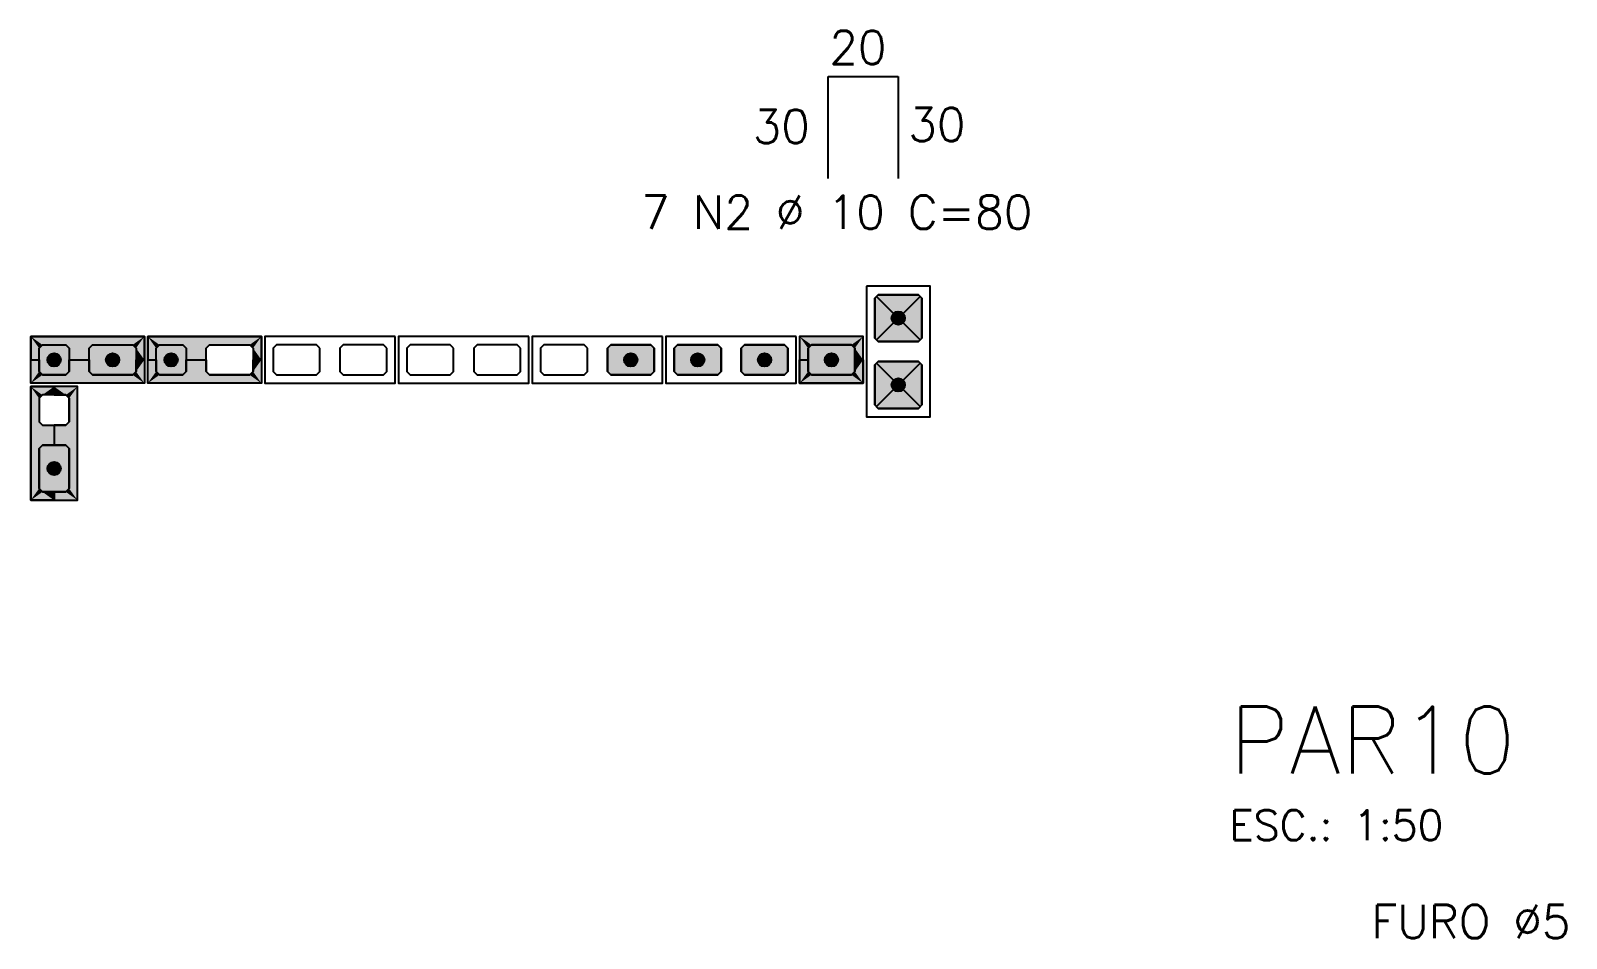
# Model space of a CAD drawing. Extents: x -1.9 to 86, y -1.6 to 60.9.
# Drawn here: x 18.75 to 27.93, y 19.18 to 24.61 of the extents above; entities that cross this region are included whole.
import ezdxf

# ---------------------------------------------------------------- set-up
doc = ezdxf.new("R2010")
doc.units = 0
doc.header["$MEASUREMENT"] = 0
doc.linetypes.add('ESTILO_TQS_0001', pattern=[0.45, 0.3, -0.15])
for name, color, linetype in [('PENA_01', 1, 'CONTINUOUS'), ('PENA_02', 2, 'CONTINUOUS'), ('PENA_03', 3, 'CONTINUOUS'), ('PENA_05', 5, 'CONTINUOUS'), ('PENA_06', 6, 'CONTINUOUS'), ('PENA_11', 252, 'CONTINUOUS'), ('PENA_21', 100, 'CONTINUOUS'), ('PENA_23', 50, 'CONTINUOUS')]:
    doc.layers.add(name, color=color, linetype=linetype)
doc.styles.get("Standard").update_dxf_attribs({"font": 'ROMANS.SHX'})

msp = doc.modelspace()

# ---------------------------------------------------------------- linework, layer by layer
at = {"layer": 'PENA_01', "linetype": 'Continuous'}
for p, q in [((24.0685, 23.017211), (23.8085, 22.757211)), ((24.0685, 22.757211), (23.8085, 23.017211)), ((24.0685, 22.357211), (23.8085, 22.617211)), ((24.0685, 22.617211), (23.8085, 22.357211))]:
    msp.add_line(p, q, dxfattribs=at)
for points in [[(18.8185, 22.727211), (18.9585, 22.727211), (18.9785, 22.707211), (18.9785, 22.567211), (18.9585, 22.547211), (18.8185, 22.547211), (18.7985, 22.567211), (18.7985, 22.707211), (18.8185, 22.727211)], [(19.1185, 22.727211), (19.3585, 22.727211), (19.3785, 22.707211), (19.3785, 22.567211), (19.3585, 22.547211), (19.1185, 22.547211), (19.0985, 22.567211), (19.0985, 22.707211), (19.1185, 22.727211)], [(19.5185, 22.727211), (19.6585, 22.727211), (19.6785, 22.707211), (19.6785, 22.567211), (19.6585, 22.547211), (19.5185, 22.547211), (19.4985, 22.567211), (19.4985, 22.707211), (19.5185, 22.727211)], [(19.8185, 22.727211), (20.0585, 22.727211), (20.0785, 22.707211), (20.0785, 22.567211), (20.0585, 22.547211), (19.8185, 22.547211), (19.7985, 22.567211), (19.7985, 22.707211), (19.8185, 22.727211)], [(20.4785, 22.707211), (20.4585, 22.727211), (20.2185, 22.727211), (20.1985, 22.707211), (20.1985, 22.567211), (20.2185, 22.547211), (20.4585, 22.547211), (20.4785, 22.567211), (20.4785, 22.707211)], [(20.8785, 22.707211), (20.8585, 22.727211), (20.6185, 22.727211), (20.5985, 22.707211), (20.5985, 22.567211), (20.6185, 22.547211), (20.8585, 22.547211), (20.8785, 22.567211), (20.8785, 22.707211)], [(21.2785, 22.707211), (21.2585, 22.727211), (21.0185, 22.727211), (20.9985, 22.707211), (20.9985, 22.567211), (21.0185, 22.547211), (21.2585, 22.547211), (21.2785, 22.567211), (21.2785, 22.707211)], [(21.6785, 22.707211), (21.6585, 22.727211), (21.4185, 22.727211), (21.3985, 22.707211), (21.3985, 22.567211), (21.4185, 22.547211), (21.6585, 22.547211), (21.6785, 22.567211), (21.6785, 22.707211)], [(22.0785, 22.707211), (22.0585, 22.727211), (21.8185, 22.727211), (21.7985, 22.707211), (21.7985, 22.567211), (21.8185, 22.547211), (22.0585, 22.547211), (22.0785, 22.567211), (22.0785, 22.707211)], [(22.4785, 22.707211), (22.4585, 22.727211), (22.2185, 22.727211), (22.1985, 22.707211), (22.1985, 22.567211), (22.2185, 22.547211), (22.4585, 22.547211), (22.4785, 22.567211), (22.4785, 22.707211)], [(22.8785, 22.707211), (22.8585, 22.727211), (22.6185, 22.727211), (22.5985, 22.707211), (22.5985, 22.567211), (22.6185, 22.547211), (22.8585, 22.547211), (22.8785, 22.567211), (22.8785, 22.707211)], [(23.2785, 22.707211), (23.2585, 22.727211), (23.0185, 22.727211), (22.9985, 22.707211), (22.9985, 22.567211), (23.0185, 22.547211), (23.2585, 22.547211), (23.2785, 22.567211), (23.2785, 22.707211)], [(23.4185, 22.547211), (23.6585, 22.547211), (23.6785, 22.567211), (23.6785, 22.707211), (23.6585, 22.727211), (23.4185, 22.727211), (23.3985, 22.707211), (23.3985, 22.567211), (23.4185, 22.547211)], [(18.7985, 22.407211), (18.7985, 22.267211), (18.8185, 22.247211), (18.9585, 22.247211), (18.9785, 22.267211), (18.9785, 22.407211), (18.9585, 22.427211), (18.8185, 22.427211), (18.7985, 22.407211)], [(18.7985, 22.107211), (18.7985, 21.867211), (18.8185, 21.847211), (18.9585, 21.847211), (18.9785, 21.867211), (18.9785, 22.107211), (18.9585, 22.127211), (18.8185, 22.127211), (18.7985, 22.107211)]]:
    msp.add_lwpolyline(points, dxfattribs=at)
at = {"layer": 'PENA_02', "linetype": 'Continuous'}
for points in [[(23.7485, 23.077211), (23.7485, 22.297211), (24.1285, 22.297211), (24.1285, 23.077211), (23.7485, 23.077211)], [(18.7485, 22.777211), (19.4285, 22.777211), (19.4285, 22.497211), (18.7485, 22.497211), (18.7485, 22.777211)], [(19.4485, 22.777211), (20.1285, 22.777211), (20.1285, 22.497211), (19.4485, 22.497211), (19.4485, 22.777211)], [(20.9285, 22.777211), (20.1485, 22.777211), (20.1485, 22.497211), (20.9285, 22.497211), (20.9285, 22.777211)], [(21.7285, 22.777211), (20.9485, 22.777211), (20.9485, 22.497211), (21.7285, 22.497211), (21.7285, 22.777211)], [(22.5285, 22.777211), (21.7485, 22.777211), (21.7485, 22.497211), (22.5285, 22.497211), (22.5285, 22.777211)], [(23.3285, 22.777211), (22.5485, 22.777211), (22.5485, 22.497211), (23.3285, 22.497211), (23.3285, 22.777211)], [(23.3485, 22.497211), (23.7285, 22.497211), (23.7285, 22.777211), (23.3485, 22.777211), (23.3485, 22.497211)], [(18.7485, 22.477211), (18.7485, 21.797211), (19.0285, 21.797211), (19.0285, 22.477211), (18.7485, 22.477211)]]:
    msp.add_lwpolyline(points, dxfattribs=at)
at = {"layer": 'PENA_02', "linetype": 'ESTILO_TQS_0001'}
for points in [[(23.8185, 23.027211), (23.7985, 23.007211), (23.7985, 22.767211), (23.8185, 22.747211), (24.0585, 22.747211), (24.0785, 22.767211), (24.0785, 23.007211), (24.0585, 23.027211), (23.8185, 23.027211)], [(23.8185, 22.627211), (23.7985, 22.607211), (23.7985, 22.367211), (23.8185, 22.347211), (24.0585, 22.347211), (24.0785, 22.367211), (24.0785, 22.607211), (24.0585, 22.627211), (23.8185, 22.627211)]]:
    msp.add_lwpolyline(points, dxfattribs=at)
at = {"layer": 'PENA_03', "linetype": 'Continuous'}
for points in [[(24.0585, 23.027211), (24.0785, 23.007211), (24.0785, 22.767211), (24.0585, 22.747211), (23.8185, 22.747211), (23.7985, 22.767211), (23.7985, 23.007211), (23.8185, 23.027211), (24.0585, 23.027211)], [(18.9585, 22.727211), (18.9785, 22.707211), (18.9785, 22.567211), (18.9585, 22.547211), (18.8185, 22.547211), (18.7985, 22.567211), (18.7985, 22.707211), (18.8185, 22.727211), (18.9585, 22.727211)], [(19.3785, 22.567211), (19.3585, 22.547211), (19.1185, 22.547211), (19.0985, 22.567211), (19.0985, 22.707211), (19.1185, 22.727211), (19.3585, 22.727211), (19.3785, 22.707211), (19.3785, 22.567211)], [(19.6585, 22.727211), (19.6785, 22.707211), (19.6785, 22.567211), (19.6585, 22.547211), (19.5185, 22.547211), (19.4985, 22.567211), (19.4985, 22.707211), (19.5185, 22.727211), (19.6585, 22.727211)], [(22.4785, 22.567211), (22.4585, 22.547211), (22.2185, 22.547211), (22.1985, 22.567211), (22.1985, 22.707211), (22.2185, 22.727211), (22.4585, 22.727211), (22.4785, 22.707211), (22.4785, 22.567211)], [(22.8785, 22.567211), (22.8585, 22.547211), (22.6185, 22.547211), (22.5985, 22.567211), (22.5985, 22.707211), (22.6185, 22.727211), (22.8585, 22.727211), (22.8785, 22.707211), (22.8785, 22.567211)], [(23.2785, 22.567211), (23.2585, 22.547211), (23.0185, 22.547211), (22.9985, 22.567211), (22.9985, 22.707211), (23.0185, 22.727211), (23.2585, 22.727211), (23.2785, 22.707211), (23.2785, 22.567211)], [(23.6785, 22.567211), (23.6585, 22.547211), (23.4185, 22.547211), (23.3985, 22.567211), (23.3985, 22.707211), (23.4185, 22.727211), (23.6585, 22.727211), (23.6785, 22.707211), (23.6785, 22.567211)], [(24.0585, 22.627211), (24.0785, 22.607211), (24.0785, 22.367211), (24.0585, 22.347211), (23.8185, 22.347211), (23.7985, 22.367211), (23.7985, 22.607211), (23.8185, 22.627211), (24.0585, 22.627211)], [(18.9585, 22.127211), (18.9785, 22.107211), (18.9785, 21.867211), (18.9585, 21.847211), (18.8185, 21.847211), (18.7985, 21.867211), (18.7985, 22.107211), (18.8185, 22.127211), (18.9585, 22.127211)]]:
    msp.add_lwpolyline(points, dxfattribs=at)
for centre in [(23.9385, 22.887211), (18.8885, 22.637211), (19.2385, 22.637211), (19.5885, 22.637211), (22.3385, 22.637211), (22.7385, 22.637211), (23.1385, 22.637211), (23.5385, 22.637211), (23.9385, 22.487211), (18.8885, 21.987211)]:
    msp.add_circle(centre, 0.04, dxfattribs=at)
for points in [[(23.9785, 22.887211), (23.9185, 22.921852), (23.900913, 22.900892)], [(23.9785, 22.887211), (23.900913, 22.900892), (23.900913, 22.873531)], [(23.9785, 22.887211), (23.900913, 22.873531), (23.9185, 22.85257)], [(23.9785, 22.887211), (23.945446, 22.926604), (23.9185, 22.921852)], [(23.9785, 22.887211), (23.9185, 22.85257), (23.945446, 22.847819)], [(23.9785, 22.887211), (23.969142, 22.912923), (23.945446, 22.926604)], [(23.9785, 22.887211), (23.945446, 22.847819), (23.969142, 22.8615)], [(23.9785, 22.887211), (23.969142, 22.8615), (23.9785, 22.887211)], [(18.9285, 22.637211), (18.8685, 22.671852), (18.850913, 22.650892)], [(18.9285, 22.637211), (18.850913, 22.650892), (18.850913, 22.623531)], [(18.9285, 22.637211), (18.850913, 22.623531), (18.8685, 22.60257)], [(18.9285, 22.637211), (18.895446, 22.676604), (18.8685, 22.671852)], [(18.9285, 22.637211), (18.8685, 22.60257), (18.895446, 22.597819)], [(18.9285, 22.637211), (18.919142, 22.662923), (18.895446, 22.676604)], [(18.9285, 22.637211), (18.895446, 22.597819), (18.919142, 22.6115)], [(18.9285, 22.637211), (18.919142, 22.6115), (18.9285, 22.637211)], [(19.2785, 22.637211), (19.2185, 22.671852), (19.200913, 22.650892)], [(19.2785, 22.637211), (19.200913, 22.650892), (19.200913, 22.623531)], [(19.2785, 22.637211), (19.200913, 22.623531), (19.2185, 22.60257)], [(19.2785, 22.637211), (19.245446, 22.676604), (19.2185, 22.671852)], [(19.2785, 22.637211), (19.2185, 22.60257), (19.245446, 22.597819)], [(19.2785, 22.637211), (19.269142, 22.662923), (19.245446, 22.676604)], [(19.2785, 22.637211), (19.245446, 22.597819), (19.269142, 22.6115)], [(19.2785, 22.637211), (19.269142, 22.6115), (19.2785, 22.637211)], [(19.6285, 22.637211), (19.5685, 22.671852), (19.550913, 22.650892)], [(19.6285, 22.637211), (19.550913, 22.650892), (19.550913, 22.623531)], [(19.6285, 22.637211), (19.550913, 22.623531), (19.5685, 22.60257)], [(19.6285, 22.637211), (19.595446, 22.676604), (19.5685, 22.671852)], [(19.6285, 22.637211), (19.5685, 22.60257), (19.595446, 22.597819)], [(19.6285, 22.637211), (19.619142, 22.662923), (19.595446, 22.676604)], [(19.6285, 22.637211), (19.595446, 22.597819), (19.619142, 22.6115)], [(19.6285, 22.637211), (19.619142, 22.6115), (19.6285, 22.637211)], [(22.3785, 22.637211), (22.3185, 22.671852), (22.300913, 22.650892)], [(22.3785, 22.637211), (22.300913, 22.650892), (22.300913, 22.623531)], [(22.3785, 22.637211), (22.300913, 22.623531), (22.3185, 22.60257)], [(22.3785, 22.637211), (22.345446, 22.676604), (22.3185, 22.671852)], [(22.3785, 22.637211), (22.3185, 22.60257), (22.345446, 22.597819)], [(22.3785, 22.637211), (22.369142, 22.662923), (22.345446, 22.676604)], [(22.3785, 22.637211), (22.345446, 22.597819), (22.369142, 22.6115)], [(22.3785, 22.637211), (22.369142, 22.6115), (22.3785, 22.637211)], [(22.7785, 22.637211), (22.7185, 22.671852), (22.700913, 22.650892)], [(22.7785, 22.637211), (22.700913, 22.650892), (22.700913, 22.623531)], [(22.7785, 22.637211), (22.700913, 22.623531), (22.7185, 22.60257)], [(22.7785, 22.637211), (22.745446, 22.676604), (22.7185, 22.671852)], [(22.7785, 22.637211), (22.7185, 22.60257), (22.745446, 22.597819)], [(22.7785, 22.637211), (22.769142, 22.662923), (22.745446, 22.676604)], [(22.7785, 22.637211), (22.745446, 22.597819), (22.769142, 22.6115)], [(22.7785, 22.637211), (22.769142, 22.6115), (22.7785, 22.637211)], [(23.1785, 22.637211), (23.1185, 22.671852), (23.100913, 22.650892)], [(23.1785, 22.637211), (23.100913, 22.650892), (23.100913, 22.623531)], [(23.1785, 22.637211), (23.100913, 22.623531), (23.1185, 22.60257)], [(23.1785, 22.637211), (23.145446, 22.676604), (23.1185, 22.671852)], [(23.1785, 22.637211), (23.1185, 22.60257), (23.145446, 22.597819)], [(23.1785, 22.637211), (23.169142, 22.662923), (23.145446, 22.676604)], [(23.1785, 22.637211), (23.145446, 22.597819), (23.169142, 22.6115)], [(23.1785, 22.637211), (23.169142, 22.6115), (23.1785, 22.637211)], [(23.5785, 22.637211), (23.5185, 22.671852), (23.500913, 22.650892)], [(23.5785, 22.637211), (23.500913, 22.650892), (23.500913, 22.623531)], [(23.5785, 22.637211), (23.500913, 22.623531), (23.5185, 22.60257)], [(23.5785, 22.637211), (23.545446, 22.676604), (23.5185, 22.671852)], [(23.5785, 22.637211), (23.5185, 22.60257), (23.545446, 22.597819)], [(23.5785, 22.637211), (23.569142, 22.662923), (23.545446, 22.676604)], [(23.5785, 22.637211), (23.545446, 22.597819), (23.569142, 22.6115)], [(23.5785, 22.637211), (23.569142, 22.6115), (23.5785, 22.637211)], [(23.9785, 22.487211), (23.9185, 22.521852), (23.900913, 22.500892)], [(23.9785, 22.487211), (23.945446, 22.526604), (23.9185, 22.521852)], [(23.9785, 22.487211), (23.969142, 22.512923), (23.945446, 22.526604)], [(23.9785, 22.487211), (23.900913, 22.500892), (23.900913, 22.473531)], [(23.9785, 22.487211), (23.900913, 22.473531), (23.9185, 22.45257)], [(23.9785, 22.487211), (23.9185, 22.45257), (23.945446, 22.447819)], [(23.9785, 22.487211), (23.945446, 22.447819), (23.969142, 22.4615)], [(23.9785, 22.487211), (23.969142, 22.4615), (23.9785, 22.487211)], [(18.9285, 21.987211), (18.8685, 22.021852), (18.850913, 22.000892)], [(18.9285, 21.987211), (18.850913, 22.000892), (18.850913, 21.973531)], [(18.9285, 21.987211), (18.850913, 21.973531), (18.8685, 21.95257)], [(18.9285, 21.987211), (18.895446, 22.026604), (18.8685, 22.021852)], [(18.9285, 21.987211), (18.8685, 21.95257), (18.895446, 21.947819)], [(18.9285, 21.987211), (18.919142, 22.012923), (18.895446, 22.026604)], [(18.9285, 21.987211), (18.895446, 21.947819), (18.919142, 21.9615)], [(18.9285, 21.987211), (18.919142, 21.9615), (18.9285, 21.987211)]]:
    msp.add_solid(points, dxfattribs=at)
at = {"layer": 'PENA_05', "linetype": 'Continuous'}
for p, q in [((23.5185, 23.722635), (23.5185, 24.332635)), ((23.5185, 24.332635), (23.9385, 24.332635)), ((23.9385, 24.332635), (23.9385, 23.722635))]:
    msp.add_line(p, q, dxfattribs=at)
at = {"layer": 'PENA_11', "linetype": 'Continuous'}
for points in [[(24.0585, 23.027211), (23.8185, 22.747211), (23.7985, 22.767211)], [(24.0585, 23.027211), (23.7985, 22.767211), (23.7985, 23.007211)], [(24.0585, 23.027211), (23.7985, 23.007211), (23.8185, 23.027211)], [(24.0585, 23.027211), (24.0585, 22.747211), (23.8185, 22.747211)], [(24.0585, 23.027211), (23.8185, 23.027211), (24.0585, 23.027211)], [(24.0585, 23.027211), (24.0785, 23.007211), (24.0785, 22.767211)], [(24.0585, 23.027211), (24.0785, 22.767211), (24.0585, 22.747211)], [(18.9585, 22.727211), (18.8185, 22.547211), (18.7985, 22.567211)], [(18.9585, 22.727211), (18.7985, 22.567211), (18.7985, 22.707211)], [(18.9585, 22.727211), (18.7985, 22.707211), (18.8185, 22.727211)], [(18.9585, 22.727211), (18.9585, 22.547211), (18.8185, 22.547211)], [(18.9585, 22.727211), (18.8185, 22.727211), (18.9585, 22.727211)], [(18.9585, 22.727211), (18.9785, 22.707211), (18.9785, 22.567211)], [(18.9585, 22.727211), (18.9785, 22.567211), (18.9585, 22.547211)], [(19.3785, 22.567211), (19.0985, 22.707211), (19.1185, 22.727211)], [(19.3785, 22.567211), (19.0985, 22.567211), (19.0985, 22.707211)], [(19.3785, 22.567211), (19.1185, 22.727211), (19.3585, 22.727211)], [(19.3785, 22.567211), (19.3585, 22.727211), (19.3785, 22.707211)], [(19.3785, 22.567211), (19.3785, 22.707211), (19.3785, 22.567211)], [(19.6585, 22.727211), (19.5185, 22.547211), (19.4985, 22.567211)], [(19.6585, 22.727211), (19.4985, 22.567211), (19.4985, 22.707211)], [(19.6585, 22.727211), (19.4985, 22.707211), (19.5185, 22.727211)], [(19.6585, 22.727211), (19.6585, 22.547211), (19.5185, 22.547211)], [(19.6585, 22.727211), (19.5185, 22.727211), (19.6585, 22.727211)], [(19.6585, 22.727211), (19.6785, 22.707211), (19.6785, 22.567211)], [(19.6585, 22.727211), (19.6785, 22.567211), (19.6585, 22.547211)], [(22.4785, 22.567211), (22.1985, 22.707211), (22.2185, 22.727211)], [(22.4785, 22.567211), (22.1985, 22.567211), (22.1985, 22.707211)], [(22.4785, 22.567211), (22.2185, 22.727211), (22.4585, 22.727211)], [(22.4785, 22.567211), (22.4585, 22.727211), (22.4785, 22.707211)], [(22.4785, 22.567211), (22.4785, 22.707211), (22.4785, 22.567211)], [(22.8785, 22.567211), (22.5985, 22.707211), (22.6185, 22.727211)], [(22.8785, 22.567211), (22.5985, 22.567211), (22.5985, 22.707211)], [(22.8785, 22.567211), (22.6185, 22.727211), (22.8585, 22.727211)], [(22.8785, 22.567211), (22.8585, 22.727211), (22.8785, 22.707211)], [(22.8785, 22.567211), (22.8785, 22.707211), (22.8785, 22.567211)], [(23.2785, 22.567211), (22.9985, 22.707211), (23.0185, 22.727211)], [(23.2785, 22.567211), (22.9985, 22.567211), (22.9985, 22.707211)], [(23.2785, 22.567211), (23.0185, 22.727211), (23.2585, 22.727211)], [(23.2785, 22.567211), (23.2585, 22.727211), (23.2785, 22.707211)], [(23.2785, 22.567211), (23.2785, 22.707211), (23.2785, 22.567211)], [(23.6785, 22.567211), (23.3985, 22.707211), (23.4185, 22.727211)], [(23.6785, 22.567211), (23.3985, 22.567211), (23.3985, 22.707211)], [(23.6785, 22.567211), (23.4185, 22.727211), (23.6585, 22.727211)], [(23.6785, 22.567211), (23.6585, 22.727211), (23.6785, 22.707211)], [(23.6785, 22.567211), (23.6785, 22.707211), (23.6785, 22.567211)], [(24.0585, 22.627211), (23.8185, 22.347211), (23.7985, 22.367211)], [(24.0585, 22.627211), (23.7985, 22.367211), (23.7985, 22.607211)], [(24.0585, 22.627211), (23.7985, 22.607211), (23.8185, 22.627211)], [(24.0585, 22.627211), (24.0585, 22.347211), (23.8185, 22.347211)], [(24.0585, 22.627211), (23.8185, 22.627211), (24.0585, 22.627211)], [(24.0585, 22.627211), (24.0785, 22.607211), (24.0785, 22.367211)], [(24.0585, 22.627211), (24.0785, 22.367211), (24.0585, 22.347211)], [(19.3785, 22.567211), (19.1185, 22.547211), (19.0985, 22.567211)], [(19.3785, 22.567211), (19.3585, 22.547211), (19.1185, 22.547211)], [(22.4785, 22.567211), (22.2185, 22.547211), (22.1985, 22.567211)], [(22.4785, 22.567211), (22.4585, 22.547211), (22.2185, 22.547211)], [(22.8785, 22.567211), (22.6185, 22.547211), (22.5985, 22.567211)], [(22.8785, 22.567211), (22.8585, 22.547211), (22.6185, 22.547211)], [(23.2785, 22.567211), (23.0185, 22.547211), (22.9985, 22.567211)], [(23.2785, 22.567211), (23.2585, 22.547211), (23.0185, 22.547211)], [(23.6785, 22.567211), (23.4185, 22.547211), (23.3985, 22.567211)], [(23.6785, 22.567211), (23.6585, 22.547211), (23.4185, 22.547211)], [(18.9585, 22.127211), (18.8185, 21.847211), (18.7985, 21.867211)], [(18.9585, 22.127211), (18.7985, 21.867211), (18.7985, 22.107211)], [(18.9585, 22.127211), (18.7985, 22.107211), (18.8185, 22.127211)], [(18.9585, 22.127211), (18.9585, 21.847211), (18.8185, 21.847211)], [(18.9585, 22.127211), (18.8185, 22.127211), (18.9585, 22.127211)], [(18.9585, 22.127211), (18.9785, 22.107211), (18.9785, 21.867211)], [(18.9585, 22.127211), (18.9785, 21.867211), (18.9585, 21.847211)]]:
    msp.add_solid(points, dxfattribs=at)
at = {"layer": 'PENA_21', "linetype": 'Continuous'}
for points in [[(18.7485, 22.637211), (18.7985, 22.637211), (18.7985, 22.707211), (18.8185, 22.727211), (18.9585, 22.727211), (18.9785, 22.707211), (18.9785, 22.637211), (19.0985, 22.637211), (19.0985, 22.707211), (19.1185, 22.727211), (19.3585, 22.727211), (19.3785, 22.707211), (19.3785, 22.637211), (19.4285, 22.637211), (19.4285, 22.777211), (18.7485, 22.777211), (18.7485, 22.637211)], [(19.4485, 22.637211), (19.4985, 22.637211), (19.4985, 22.707211), (19.5185, 22.727211), (19.6585, 22.727211), (19.6785, 22.707211), (19.6785, 22.637211), (19.7985, 22.637211), (19.7985, 22.707211), (19.8185, 22.727211), (20.0585, 22.727211), (20.0785, 22.707211), (20.0785, 22.637211), (20.1285, 22.637211), (20.1285, 22.777211), (19.4485, 22.777211), (19.4485, 22.637211)], [(18.7485, 22.637211), (18.7985, 22.637211), (18.7985, 22.567211), (18.8185, 22.547211), (18.9585, 22.547211), (18.9785, 22.567211), (18.9785, 22.637211), (19.0985, 22.637211), (19.0985, 22.567211), (19.1185, 22.547211), (19.3585, 22.547211), (19.3785, 22.567211), (19.3785, 22.637211), (19.4285, 22.637211), (19.4285, 22.497211), (18.7485, 22.497211), (18.7485, 22.637211)], [(19.4485, 22.637211), (19.4985, 22.637211), (19.4985, 22.567211), (19.5185, 22.547211), (19.6585, 22.547211), (19.6785, 22.567211), (19.6785, 22.637211), (19.7985, 22.637211), (19.7985, 22.567211), (19.8185, 22.547211), (20.0585, 22.547211), (20.0785, 22.567211), (20.0785, 22.637211), (20.1285, 22.637211), (20.1285, 22.497211), (19.4485, 22.497211), (19.4485, 22.637211)], [(18.8885, 22.477211), (18.8885, 22.427211), (18.8185, 22.427211), (18.7985, 22.407211), (18.7985, 22.267211), (18.8185, 22.247211), (18.8885, 22.247211), (18.8885, 22.127211), (18.8185, 22.127211), (18.7985, 22.107211), (18.7985, 21.867211), (18.8185, 21.847211), (18.8885, 21.847211), (18.8885, 21.797211), (18.7485, 21.797211), (18.7485, 22.477211), (18.8885, 22.477211)], [(18.8885, 22.477211), (18.8885, 22.427211), (18.9585, 22.427211), (18.9785, 22.407211), (18.9785, 22.267211), (18.9585, 22.247211), (18.8885, 22.247211), (18.8885, 22.127211), (18.9585, 22.127211), (18.9785, 22.107211), (18.9785, 21.867211), (18.9585, 21.847211), (18.8885, 21.847211), (18.8885, 21.797211), (19.0285, 21.797211), (19.0285, 22.477211), (18.8885, 22.477211)]]:
    msp.add_lwpolyline(points, dxfattribs=at)
for points in [[(19.4285, 22.777211), (18.7485, 22.777211), (18.8185, 22.727211)], [(18.7485, 22.777211), (18.7485, 22.637211), (18.7985, 22.637211)], [(18.7485, 22.777211), (18.7985, 22.637211), (18.7985, 22.707211)], [(18.7485, 22.777211), (18.7985, 22.707211), (18.8185, 22.727211)], [(19.4285, 22.777211), (18.8185, 22.727211), (18.9585, 22.727211)], [(19.4285, 22.777211), (18.9585, 22.727211), (18.9785, 22.707211)], [(19.4285, 22.777211), (18.9785, 22.707211), (19.1185, 22.727211)], [(18.9785, 22.707211), (19.0985, 22.707211), (19.1185, 22.727211)], [(18.9785, 22.707211), (18.9785, 22.637211), (19.0985, 22.637211)], [(18.9785, 22.707211), (19.0985, 22.637211), (19.0985, 22.707211)], [(19.4285, 22.777211), (19.1185, 22.727211), (19.3585, 22.727211)], [(19.4285, 22.777211), (19.3585, 22.727211), (19.3785, 22.707211)], [(19.4285, 22.777211), (19.3785, 22.707211), (19.4285, 22.637211)], [(19.4285, 22.637211), (19.3785, 22.707211), (19.3785, 22.637211)], [(20.1285, 22.777211), (19.4485, 22.777211), (19.5185, 22.727211)], [(19.4485, 22.777211), (19.4485, 22.637211), (19.4985, 22.637211)], [(19.4485, 22.777211), (19.4985, 22.637211), (19.4985, 22.707211)], [(19.4485, 22.777211), (19.4985, 22.707211), (19.5185, 22.727211)], [(20.1285, 22.777211), (19.5185, 22.727211), (19.6585, 22.727211)], [(20.1285, 22.777211), (19.6585, 22.727211), (19.6785, 22.707211)], [(20.1285, 22.777211), (19.6785, 22.707211), (19.8185, 22.727211)], [(19.6785, 22.707211), (19.7985, 22.707211), (19.8185, 22.727211)], [(19.6785, 22.707211), (19.6785, 22.637211), (19.7985, 22.637211)], [(19.6785, 22.707211), (19.7985, 22.637211), (19.7985, 22.707211)], [(20.1285, 22.777211), (19.8185, 22.727211), (20.0585, 22.727211)], [(20.1285, 22.777211), (20.0585, 22.727211), (20.0785, 22.707211)], [(20.1285, 22.777211), (20.0785, 22.707211), (20.1285, 22.637211)], [(20.1285, 22.637211), (20.0785, 22.707211), (20.0785, 22.637211)], [(18.7485, 22.497211), (18.7485, 22.637211), (18.7985, 22.637211)], [(18.7485, 22.497211), (18.7985, 22.637211), (18.7985, 22.567211)], [(18.9785, 22.567211), (18.9785, 22.637211), (19.0985, 22.637211)], [(18.9785, 22.567211), (19.0985, 22.637211), (19.0985, 22.567211)], [(19.4285, 22.497211), (19.3785, 22.567211), (19.4285, 22.637211)], [(19.4285, 22.637211), (19.3785, 22.567211), (19.3785, 22.637211)], [(19.4485, 22.497211), (19.4485, 22.637211), (19.4985, 22.637211)], [(19.4485, 22.497211), (19.4985, 22.637211), (19.4985, 22.567211)], [(19.6785, 22.567211), (19.6785, 22.637211), (19.7985, 22.637211)], [(19.6785, 22.567211), (19.7985, 22.637211), (19.7985, 22.567211)], [(20.1285, 22.497211), (20.0785, 22.567211), (20.1285, 22.637211)], [(20.1285, 22.637211), (20.0785, 22.567211), (20.0785, 22.637211)], [(18.7485, 22.497211), (18.7985, 22.567211), (18.8185, 22.547211)], [(19.4285, 22.497211), (18.7485, 22.497211), (18.8185, 22.547211)], [(19.4285, 22.497211), (18.8185, 22.547211), (18.9585, 22.547211)], [(19.4285, 22.497211), (18.9585, 22.547211), (18.9785, 22.567211)], [(19.4285, 22.497211), (18.9785, 22.567211), (19.1185, 22.547211)], [(18.9785, 22.567211), (19.0985, 22.567211), (19.1185, 22.547211)], [(19.4285, 22.497211), (19.1185, 22.547211), (19.3585, 22.547211)], [(19.4285, 22.497211), (19.3585, 22.547211), (19.3785, 22.567211)], [(19.4485, 22.497211), (19.4985, 22.567211), (19.5185, 22.547211)], [(20.1285, 22.497211), (19.4485, 22.497211), (19.5185, 22.547211)], [(20.1285, 22.497211), (19.5185, 22.547211), (19.6585, 22.547211)], [(20.1285, 22.497211), (19.6585, 22.547211), (19.6785, 22.567211)], [(20.1285, 22.497211), (19.6785, 22.567211), (19.8185, 22.547211)], [(19.6785, 22.567211), (19.7985, 22.567211), (19.8185, 22.547211)], [(20.1285, 22.497211), (19.8185, 22.547211), (20.0585, 22.547211)], [(20.1285, 22.497211), (20.0585, 22.547211), (20.0785, 22.567211)], [(18.8185, 22.427211), (18.7985, 22.407211), (18.7485, 22.477211)], [(18.8185, 22.427211), (18.7485, 22.477211), (18.8885, 22.477211)], [(18.7485, 22.477211), (18.7985, 22.407211), (18.7485, 21.797211)], [(18.8185, 22.427211), (18.8885, 22.477211), (18.8885, 22.427211)], [(19.0285, 22.477211), (18.8885, 22.477211), (18.9585, 22.427211)], [(18.9585, 22.427211), (18.8885, 22.477211), (18.8885, 22.427211)], [(18.9785, 22.407211), (19.0285, 22.477211), (18.9585, 22.427211)], [(19.0285, 21.797211), (19.0285, 22.477211), (18.9785, 22.407211)], [(18.7485, 21.797211), (18.7985, 22.407211), (18.7985, 21.867211)], [(18.7985, 21.867211), (18.7985, 22.407211), (18.7985, 22.267211)], [(18.9785, 22.267211), (19.0285, 21.797211), (18.9785, 22.407211)], [(18.7985, 21.867211), (18.7985, 22.107211), (18.7985, 22.267211)], [(18.8185, 22.247211), (18.7985, 22.107211), (18.7985, 22.267211)], [(18.8185, 22.247211), (18.8185, 22.127211), (18.7985, 22.107211)], [(18.8885, 22.247211), (18.8185, 22.127211), (18.8185, 22.247211)], [(18.8885, 22.247211), (18.8885, 22.127211), (18.8185, 22.127211)], [(18.8885, 22.247211), (18.9585, 22.127211), (18.9585, 22.247211)], [(18.8885, 22.247211), (18.8885, 22.127211), (18.9585, 22.127211)], [(18.9585, 22.247211), (18.9785, 22.107211), (18.9785, 22.267211)], [(18.9585, 22.127211), (18.9785, 22.107211), (18.9585, 22.247211)], [(18.9785, 22.107211), (19.0285, 21.797211), (18.9785, 22.267211)], [(18.9785, 22.107211), (18.9785, 21.867211), (19.0285, 21.797211)], [(18.8185, 21.847211), (18.7485, 21.797211), (18.7985, 21.867211)], [(18.9785, 21.867211), (18.9585, 21.847211), (19.0285, 21.797211)], [(18.8885, 21.797211), (18.7485, 21.797211), (18.8185, 21.847211)], [(18.8885, 21.847211), (18.8885, 21.797211), (18.8185, 21.847211)], [(18.9585, 21.847211), (18.8885, 21.847211), (19.0285, 21.797211)], [(18.8885, 21.847211), (18.8885, 21.797211), (19.0285, 21.797211)]]:
    msp.add_solid(points, dxfattribs=at)
at = {"layer": 'PENA_23', "linetype": 'Continuous'}
for points in [[(23.6785, 22.637211), (23.7285, 22.637211), (23.7285, 22.777211), (23.3485, 22.777211), (23.3485, 22.637211), (23.3985, 22.637211), (23.3985, 22.707211), (23.4185, 22.727211), (23.6585, 22.727211), (23.6785, 22.707211), (23.6785, 22.637211)], [(23.6785, 22.637211), (23.7285, 22.637211), (23.7285, 22.497211), (23.3485, 22.497211), (23.3485, 22.637211), (23.3985, 22.637211), (23.3985, 22.567211), (23.4185, 22.547211), (23.6585, 22.547211), (23.6785, 22.567211), (23.6785, 22.637211)]]:
    msp.add_lwpolyline(points, dxfattribs=at)
for points in [[(23.7285, 22.777211), (23.3485, 22.777211), (23.4185, 22.727211)], [(23.3485, 22.777211), (23.3485, 22.637211), (23.3985, 22.637211)], [(23.3485, 22.777211), (23.3985, 22.637211), (23.3985, 22.707211)], [(23.3485, 22.777211), (23.3985, 22.707211), (23.4185, 22.727211)], [(23.7285, 22.777211), (23.4185, 22.727211), (23.6585, 22.727211)], [(23.7285, 22.777211), (23.6585, 22.727211), (23.6785, 22.707211)], [(23.7285, 22.777211), (23.6785, 22.707211), (23.7285, 22.637211)], [(23.7285, 22.637211), (23.6785, 22.707211), (23.6785, 22.637211)], [(23.3485, 22.497211), (23.3485, 22.637211), (23.3985, 22.637211)], [(23.3485, 22.497211), (23.3985, 22.637211), (23.3985, 22.567211)], [(23.7285, 22.497211), (23.6785, 22.567211), (23.7285, 22.637211)], [(23.7285, 22.637211), (23.6785, 22.567211), (23.6785, 22.637211)], [(23.3485, 22.497211), (23.3985, 22.567211), (23.4185, 22.547211)], [(23.7285, 22.497211), (23.3485, 22.497211), (23.4185, 22.547211)], [(23.7285, 22.497211), (23.4185, 22.547211), (23.6585, 22.547211)], [(23.7285, 22.497211), (23.6585, 22.547211), (23.6785, 22.567211)]]:
    msp.add_solid(points, dxfattribs=at)

# ---------------------------------------------------------------- texts
at = {"layer": 'PENA_03', "linetype": 'Continuous'}
for s, height, p in [('20', 0.2, (23.525662, 24.406551)), ('30', 0.2, (23.067232, 23.933943)), ('30', 0.2, (23.998315, 23.945229)), ('7 N2 %%c 10 C=80', 0.2, (22.400607, 23.420542)), ('ESC.: 1:50', 0.18, (25.918634, 19.763016)), ('FURO %%c5', 0.2, (26.768928, 19.176465))]:
    msp.add_text(s, height=height, dxfattribs=at).set_placement(p)
at = {"layer": 'PENA_06', "linetype": 'Continuous'}
msp.add_text('PAR10', height=0.4, dxfattribs=at).set_placement((25.918634, 20.163016))

doc.saveas('drawing.dxf')
